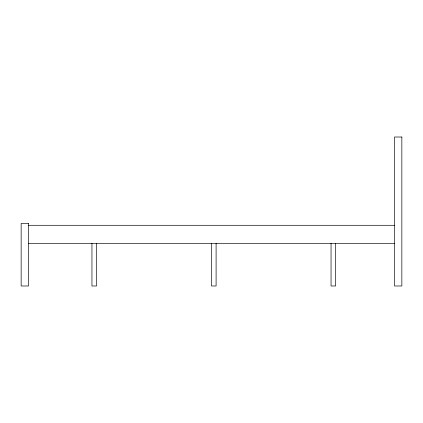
<?xml version="1.0" encoding="UTF-8"?>
<svg xmlns="http://www.w3.org/2000/svg" width="423" height="423" viewBox="0 0 423 423"><rect width="100%" height="100%" fill="white"/><g stroke="black" fill="none" stroke-linecap="round" stroke-linejoin="round"><path stroke-width="0.63" d="M28.505 225.295L394.495 225.295M28.505 243.685L394.495 243.685M335.64 243.288L335.64 285.985L331.045 285.985L331.045 243.288M216.1 243.288L216.1 285.985L211.5 285.985L211.5 243.288M96.555 243.288L96.555 285.985L91.955 285.985L91.955 243.288M401.85 137.015L394.495 137.015L394.495 285.985L401.85 285.985L401.85 137.015M28.505 223.455L21.15 223.455L21.15 285.985L28.505 285.985L28.505 223.455"/></g></svg>
